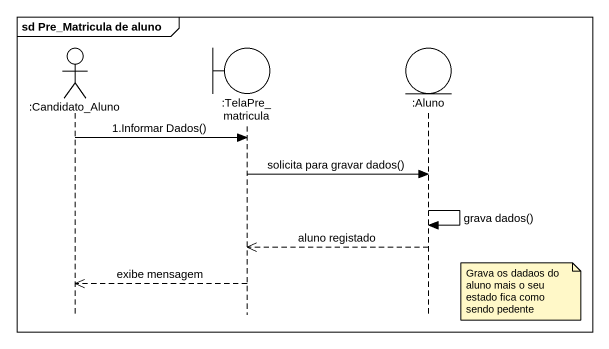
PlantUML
@startuml
mainframe sd Pre_Matricula de aluno
hide footbox
actor ":Candidato_Aluno" as Candidato_Aluno
boundary ":TelaPre_matricula" as TelaPre_matricula
entity ":Aluno" as Aluno

Candidato_Aluno -> TelaPre_matricula : 1.Informar Dados()
TelaPre_matricula -> Aluno : solicita para gravar dados()
Aluno -> Aluno : grava dados()
Aluno -->> TelaPre_matricula : aluno registado
TelaPre_matricula -->> Candidato_Aluno : exibe mensagem
note right of Aluno : Grava os dadaos do aluno mais o seu estado fica como sendo pedente
@enduml
